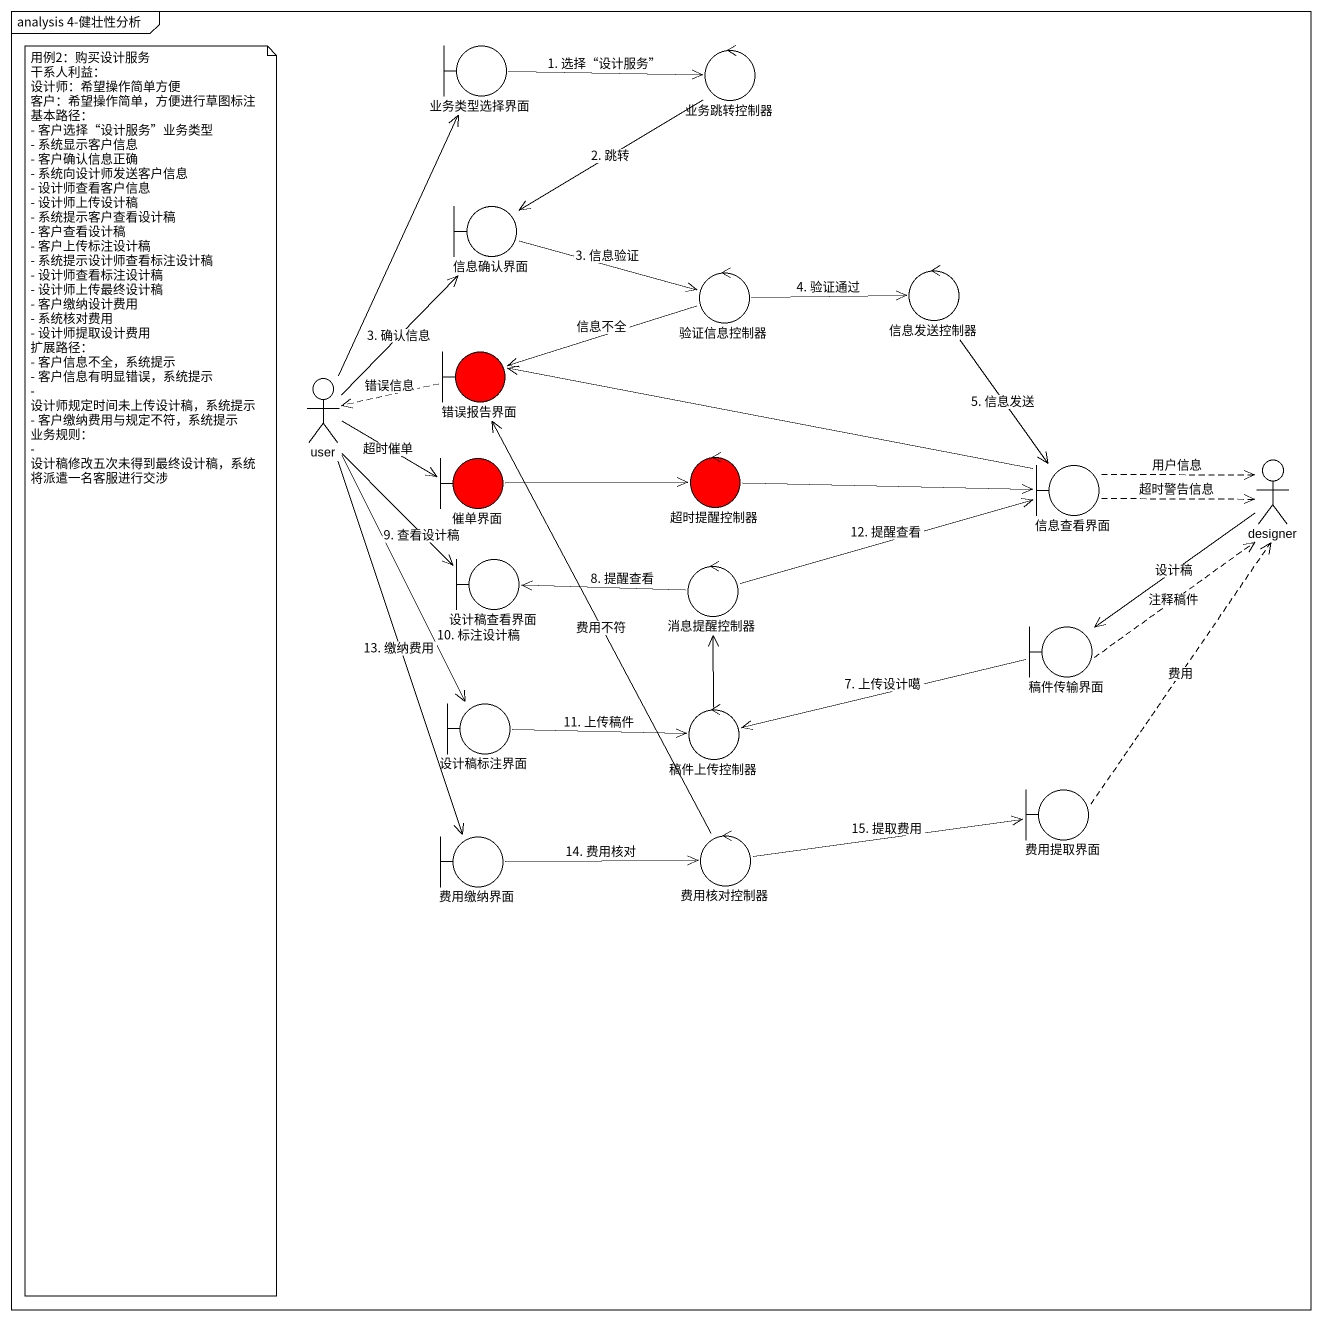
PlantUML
@startuml
mainframe analysis 4-健壮性分析
boundary 业务类型选择界面
control 业务跳转控制器
boundary 信息确认界面
control 验证信息控制器
control 信息发送控制器
boundary 错误报告界面 #FF0000
actor user
boundary 催单界面 #FF0000
control 超时提醒控制器 #FF0000
boundary 信息查看界面
actor designer
boundary 设计稿查看界面
control 消息提醒控制器
boundary 稿件传输界面
boundary 设计稿标注界面
control 稿件上传控制器
boundary 费用缴纳界面
control 费用核对控制器
boundary 费用提取界面
业务类型选择界面 -right-> 业务跳转控制器 : 1. 选择“设计服务”
业务跳转控制器 --> 信息确认界面 : 2. 跳转
信息确认界面 -right-> 验证信息控制器 : 3. 信息验证
验证信息控制器 -right-> 信息发送控制器 : 4. 验证通过
验证信息控制器 -left-> 错误报告界面 : 信息不全
信息发送控制器 --> 信息查看界面 : 5. 信息发送
错误报告界面 .left.> user : 错误信息
user -up-> 业务类型选择界面
user -up-> 信息确认界面 : 3. 确认信息
user -right-> 催单界面 : 超时催单
user --> 设计稿查看界面 : 9. 查看设计稿
user --> 设计稿标注界面 : 10. 标注设计稿
user --> 费用缴纳界面 : 13. 缴纳费用
催单界面 -right-> 超时提醒控制器
超时提醒控制器 -right-> 信息查看界面
信息查看界面 -left-> 错误报告界面
信息查看界面 .right.> designer : 超时警告信息
信息查看界面 .right.> designer : 用户信息
designer --> 稿件传输界面 : 设计稿
消息提醒控制器 -right-> 信息查看界面 : 12. 提醒查看
消息提醒控制器 -left-> 设计稿查看界面 : 8. 提醒查看
稿件传输界面 .up.> designer : 注释稿件
稿件传输界面 -left-> 稿件上传控制器 : 7. 上传设计噶
设计稿标注界面 -right-> 稿件上传控制器 : 11. 上传稿件
稿件上传控制器 -up-> 消息提醒控制器
费用缴纳界面 -right-> 费用核对控制器 : 14. 费用核对
费用核对控制器 -up-> 错误报告界面 : 费用不符
费用核对控制器 -right-> 费用提取界面 : 15. 提取费用
费用提取界面 .up.> designer : 费用
note as N1
  用例2：购买设计服务
  干系人利益：
  设计师：希望操作简单方便
  客户：希望操作简单，方便进行草图标注
  基本路径：
  - 客户选择“设计服务”业务类型
  - 系统显示客户信息
  - 客户确认信息正确
  - 系统向设计师发送客户信息
  - 设计师查看客户信息
  - 设计师上传设计稿
  - 系统提示客户查看设计稿
  - 客户查看设计稿
  - 客户上传标注设计稿
  - 系统提示设计师查看标注设计稿
  - 设计师查看标注设计稿
  - 设计师上传最终设计稿
  - 客户缴纳设计费用
  - 系统核对费用
  - 设计师提取设计费用
  扩展路径：
  - 客户信息不全，系统提示
  - 客户信息有明显错误，系统提示
  - 设计师规定时间未上传设计稿，系统提示
  - 客户缴纳费用与规定不符，系统提示
  业务规则：
  - 设计稿修改五次未得到最终设计稿，系统将派遣一名客服进行交涉
end note
@enduml
